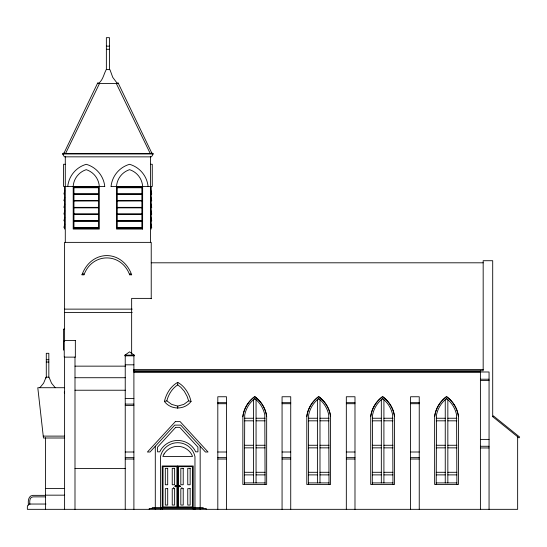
<?xml version="1.0" encoding="UTF-8"?>
<svg xmlns="http://www.w3.org/2000/svg" width="547" height="547" viewBox="0 0 547 547"><rect width="100%" height="100%" fill="white"/><g stroke="black" fill="none" stroke-linecap="round" stroke-linejoin="round"><path stroke-width="0.82" d="M65.64 153.406L99.383 83.753L98.898 83.171L97.639 83.069L63.862 153.406M97.639 83.069L97.776 83.411M242.861 416.629C243.716 408.643 248.338 401.341 254.758 396.609C261.179 401.341 265.801 408.643 266.662 416.629L266.662 484.478L242.861 484.478L242.861 416.629A29.059 29.059 0 0 1 254.758 396.609A29.059 29.059 0 0 1 266.662 416.629M306.792 416.629C307.646 408.643 312.269 401.341 318.689 396.609C325.109 401.341 329.732 408.643 330.593 416.629L330.593 484.478L306.792 484.478L306.792 416.629A29.059 29.059 0 0 1 318.689 396.609A29.059 29.059 0 0 1 330.593 416.629M370.716 416.629C371.577 408.643 376.199 401.341 382.62 396.609C389.04 401.341 393.662 408.643 394.524 416.629L394.524 484.478L370.716 484.478L370.716 416.629A29.059 29.059 0 0 1 382.62 396.609A29.059 29.059 0 0 1 394.524 416.629M434.646 416.629C435.508 408.643 440.13 401.341 446.55 396.609C452.971 401.341 457.593 408.643 458.448 416.629L458.448 484.478L434.646 484.478L434.646 416.629A29.059 29.059 0 0 1 446.55 396.609A29.059 29.059 0 0 1 458.448 416.629M39.869 387.714L43.596 383.18L46.064 377.273A1.436 1.053 90 0 1 46.29 377.184L48.827 377.184A1.436 1.053 -90 0 1 49.059 377.273L51.527 383.18L55.247 387.714M164.408 401.471C166.179 393.744 170.65 386.271 177.727 382.36C184.811 386.271 189.276 393.744 191.047 401.471C184.489 410.141 170.965 410.141 164.408 401.471L166.828 400.848C168.483 394.524 172.114 388.452 177.727 384.903L177.727 382.36M64.772 190.773L63.896 193.987L64.567 194.164M64.772 197.467L63.896 200.681L64.567 200.858M64.772 204.154L63.896 207.368L64.567 207.545M64.772 210.841L63.896 214.055L64.567 214.233M64.772 217.535L63.896 220.749L64.567 220.926M64.772 224.222L63.896 227.436L64.567 227.614M129.673 274.799L130.09 273.657L131.683 274.799L129.673 274.799C121.304 252.283 92.347 252.283 83.971 274.799L81.961 274.799C91.445 249.193 122.207 249.193 131.683 274.799M152.757 154.562L153.133 153.406L62.693 153.406L63.062 154.562M492.703 416.67L493.353 415.864L519.65 437.067L519 437.873L492.703 416.67L492.703 260.714L483.172 260.714L483.172 370.729L133.352 370.729M151.957 153.406L118.186 83.069L116.928 83.171L116.436 83.753L150.186 153.406M63.725 153.064L65.332 153.406M177.727 384.903L180.763 387.208L184.284 391.269L187.06 396.267L188.633 400.848L183.847 404.37L177.727 406.106L171.608 404.37L166.828 400.848M179.108 486.03L179.491 485.681M181.631 487.903L182.014 487.562M117.892 83.534L118.186 83.069M150.487 153.406L152.1 153.064M124.969 355.133L129.571 351.844L134.165 355.133L134.165 355.823L124.969 355.823L124.969 355.133L134.165 355.133M81.961 274.799L83.561 273.657L83.971 274.799M106.364 69.407C103.821 73.701 103.144 80.06 98.508 83.411L117.311 83.411L112.764 77.38L109.974 69.722L106.364 69.407L106.364 37.668L109.462 37.668L109.462 69.407M64.601 393.067L64.252 392.185L64.601 391.891M106.364 46.16L109.462 46.16M106.364 49.278L109.462 49.278M62.693 153.974L153.133 153.974M65.291 164.264L63.555 164.264L63.555 186.452L104.723 186.452M150.534 164.264L152.264 164.264L152.264 186.452L111.103 186.452M73.954 187.559L98.556 187.559M117.263 187.559L141.871 187.559M73.954 187.737L98.556 187.737M117.263 187.737L141.871 187.737M73.954 193.987L98.556 193.987M117.263 193.987L141.871 193.987M73.954 194.164L98.556 194.164M117.263 194.164L141.871 194.164M73.954 194.253L98.556 194.253M117.263 194.253L141.871 194.253M73.954 200.681L98.556 200.681M117.263 200.681L141.871 200.681M73.954 200.94L98.556 200.858M117.263 200.94L141.871 200.858M73.954 207.368L98.556 207.368M117.263 207.368L141.871 207.368M73.954 207.545L98.556 207.545M117.263 207.545L141.871 207.545M73.954 207.628L98.556 207.628M117.263 207.628L141.871 207.628M73.954 207.805L98.556 207.805M117.263 207.805L141.871 207.805M73.954 214.055L98.556 214.055M117.263 214.055L141.871 214.055M73.954 214.233L98.556 214.233M117.263 214.233L141.871 214.233M73.954 214.315L98.556 214.315M117.263 214.315L141.871 214.315M73.954 220.749L98.556 220.749M117.263 220.749L141.871 220.749M73.954 220.926L98.556 220.926M117.263 220.926L141.871 220.926M73.954 221.009L98.556 221.009M117.263 221.009L141.871 221.009M73.954 227.436L98.556 227.436M117.263 227.436L141.871 227.436M73.954 227.614L98.556 227.614M117.263 227.614L141.871 227.614M151.225 262.806L483.172 262.806M151.225 298.382L131.649 298.382L131.649 354.278M64.601 309.13L132.21 309.13M64.601 312.405L132.21 312.405M63.561 329.198L64.601 329.171M46.29 359.7L48.827 359.7M46.29 362.046L48.827 362.046M125.236 364.822L133.899 364.822M74.994 366.148L125.359 366.148M133.352 369.526L483.172 369.526M133.899 371.604L480.403 371.604M480.403 371.987L489.059 371.987L489.059 509.332M133.899 372.343L480.403 372.343M74.994 377.724L125.359 377.724M45.681 377.833L46.29 377.833M480.403 379.215L489.059 379.215M480.403 380.48L489.059 380.48M64.601 387.714L37.791 387.714L43.459 438.003L64.601 438.003M74.994 390.23L125.359 390.23M125.236 398.476L133.899 398.476M217.809 402.674L226.472 402.674M282.067 402.674L290.731 402.674M346.326 402.674L354.989 402.674M410.578 402.674L419.241 402.674M217.809 403.713L226.472 403.713M282.067 403.713L290.731 403.713M346.326 403.713L354.989 403.713M410.578 403.713L419.241 403.713M125.236 404.11L133.899 404.11M125.236 405.491L133.899 405.491M244.434 418.243L253.466 418.243M256.058 418.243L265.09 418.243M308.364 418.243L317.397 418.243M319.988 418.243L329.02 418.243M372.295 418.243L381.327 418.243M383.912 418.243L392.944 418.243M436.219 418.243L445.251 418.243M447.843 418.243L456.875 418.243M244.434 420.828L253.466 420.828M256.058 420.828L265.09 420.828M308.364 420.828L317.397 420.828M319.988 420.828L329.02 420.828M372.295 420.828L381.327 420.828M383.912 420.828L392.944 420.828M436.219 420.828L445.251 420.828M447.843 420.828L456.875 420.828M43.247 436.116L64.601 436.116M480.403 439.398L489.059 439.398M244.434 445.265L253.466 445.265M256.058 445.265L265.09 445.265M308.364 445.265L317.397 445.265M319.988 445.265L329.02 445.265M372.295 445.265L381.327 445.265M383.912 445.265L392.944 445.265M436.219 445.265L445.251 445.265M447.843 445.265L456.875 445.265M480.403 446.27L489.059 446.27M244.434 447.856L253.466 447.856M256.058 447.856L265.09 447.856M308.364 447.856L317.397 447.856M319.988 447.856L329.02 447.856M372.295 447.856L381.327 447.856M383.912 447.856L392.944 447.856M436.219 447.856L445.251 447.856M447.843 447.856L456.875 447.856M480.403 447.959L489.059 447.959M125.236 452.007L133.899 452.007M217.809 452.007L226.472 452.007M282.067 452.007L290.731 452.007M346.326 452.007L354.989 452.007M410.578 452.007L419.241 452.007M125.236 457.641L133.899 457.641M217.809 457.641L226.472 457.641M282.067 457.641L290.731 457.641M346.326 457.641L354.989 457.641M410.578 457.641L419.241 457.641M125.236 459.029L133.899 459.029M217.809 459.029L226.472 459.029M282.067 459.029L290.731 459.029M346.326 459.029L354.989 459.029M410.578 459.029L419.241 459.029M74.994 468.567L125.359 468.567M244.434 472.293L253.466 472.293M256.058 472.293L265.09 472.293M308.364 472.293L317.397 472.293M319.988 472.293L329.02 472.293M372.295 472.293L381.327 472.293M383.912 472.293L392.944 472.293M436.219 472.293L445.251 472.293M447.843 472.293L456.875 472.293M244.434 474.885L253.466 474.885M256.058 474.885L265.09 474.885M308.364 474.885L317.397 474.885M319.988 474.885L329.02 474.885M372.295 474.885L381.327 474.885M383.912 474.885L392.944 474.885M436.219 474.885L445.251 474.885M447.843 474.885L456.875 474.885M244.434 482.905L265.09 482.905M308.364 482.905L329.02 482.905M372.295 482.905L392.944 482.905M436.219 482.905L456.875 482.905M45.545 488.416L64.601 488.416M45.545 495.165L64.601 495.165M45.545 495.356L32.936 495.356C28.123 495.493 27.897 501.797 28.519 505.209M45.545 496.867L32.984 496.867C29.312 496.984 29.572 501.955 29.907 504.396M45.982 504.04L29.285 504.04L27.883 505.189A3.33 3.33 0 0 0 27.35 507.007L27.35 509.332L517.647 509.332L517.647 436.786M188.633 400.848L191.047 401.471M175.97 485.681L176.353 486.03M173.447 487.562L173.83 487.903M150.664 189.973L151.751 193.987L151.081 194.164L150.644 192.558M150.664 196.66L151.751 200.681L151.081 200.858L150.644 199.252M150.664 203.347L151.751 207.368L151.081 207.545L150.644 205.939M150.664 210.041L151.751 214.055L151.081 214.233L150.644 212.626M150.664 216.728L151.751 220.749L151.081 220.926L150.644 219.32M150.664 223.415L151.751 227.436L151.081 227.614L150.644 226.007M480.403 370.483L480.403 509.332M456.875 484.478L456.588 414.961A27.487 27.487 0 0 0 447.125 399.043L446.55 398.599L445.969 399.043A27.487 27.487 0 0 0 436.506 414.961L436.219 484.478M447.843 482.905L447.843 399.679L446.55 398.599L445.251 399.679L445.251 482.905M419.241 509.332L419.241 396.753L410.578 396.753L410.578 509.332M392.944 484.478L392.657 414.961A27.487 27.487 0 0 0 383.201 399.043L382.62 398.599L382.038 399.043A27.487 27.487 0 0 0 372.575 414.961L372.295 484.478M383.912 482.905L383.912 399.679L382.62 398.599L381.327 399.679L381.327 482.905M354.989 509.332L354.989 396.753L346.326 396.753L346.326 509.332M329.02 484.478L328.733 414.961A27.487 27.487 0 0 0 319.27 399.043L318.689 398.599L318.115 399.043A27.487 27.487 0 0 0 308.652 414.961L308.364 484.478M319.988 482.905L319.988 399.679L318.689 398.599L317.397 399.679L317.397 482.905M290.731 509.332L290.731 396.753L282.067 396.753L282.067 509.332M265.09 484.478L264.803 414.961A27.487 27.487 0 0 0 255.34 399.043L254.758 398.599L254.184 399.043A27.487 27.487 0 0 0 244.721 414.961L244.434 484.478M256.058 482.905L256.058 399.679L254.758 398.599L253.466 399.679L253.466 482.905M226.472 509.332L226.472 396.753L217.809 396.753L217.809 509.332M206.226 509.332L206.226 508.464L149.228 508.464L149.228 509.332M203.197 508.464L203.197 507.595L152.257 507.595L152.257 508.464M200.168 446.263L200.168 509.332M194.964 509.332L194.964 456.56A17.648 17.648 0 0 0 160.49 456.56L160.49 509.332M193.241 509.332L193.241 465.982L162.213 465.982L162.213 509.332M177.727 406.106L177.727 408.294M177.727 465.982L177.727 507.595M155.293 446.263L155.293 509.332M151.225 186.452L151.225 229.056M151.225 298.73L151.225 242.369L64.601 242.369L64.601 341.307M150.534 156.709L150.534 242.369M133.899 355.133L133.899 509.332M125.236 355.133L125.236 509.332M74.994 357.013L74.994 509.332M73.209 186.452L73.209 229.056L99.301 229.056L99.301 186.452A18.919 18.919 0 0 0 86.248 169.659A18.919 18.919 0 0 0 73.175 186.452M65.291 156.709L65.291 242.369M64.601 356.876L64.601 509.332M64.423 186.452L64.423 229.056M63.561 329.171L63.561 350.162M48.827 377.184L48.827 353.314L46.29 353.314L46.29 377.184M45.545 437.737L45.545 509.332M148.08 186.445A25.757 25.757 0 0 0 129.557 164.305A25.757 25.757 0 0 0 111.055 186.445M104.764 186.445A25.757 25.757 0 0 0 86.241 164.305A25.757 25.757 0 0 0 67.746 186.445M63.042 154.582A6.01 4.246 -90 0 0 64.608 156.839L151.225 156.866A6.01 4.246 -90 0 0 152.777 154.582M174.951 486.126C175.854 488.341 176.968 484.539 174.951 486.126M175.307 486.201L175.929 486.338L175.307 486.201M179.17 486.126C180.072 488.341 181.187 484.539 179.17 486.126M179.525 486.201L180.148 486.338L179.525 486.201M164.025 454.031L162.869 456.43L192.585 456.43L191.436 454.031A16.068 16.068 0 0 0 164.025 454.031M175.327 421.628L147.423 452.007L150.022 452.007L174.725 425.108L180.736 425.108L205.44 452.007L208.038 452.007L180.134 421.628L175.327 421.628M175.703 427.344L157.529 447.138L157.529 451.836L159.745 451.836A19.904 19.904 0 0 1 195.717 451.836L197.925 451.836L197.925 447.138L179.751 427.344L175.703 427.344M98.556 187.197L73.954 187.197L73.954 228.318L98.556 228.318L98.556 187.197M141.871 187.197L117.263 187.197L117.263 228.318L141.871 228.318L141.871 187.197M142.61 229.056L116.525 229.056L116.525 186.452A18.919 18.919 0 0 1 129.577 169.659A18.919 18.919 0 0 1 142.644 186.452L142.61 229.056M75.342 340.583L64.252 340.583L64.252 357.129L75.342 357.129L75.342 340.583M176.9 466.659L163.04 466.659L163.04 506.919L176.9 506.919L176.9 466.659M192.414 466.659L178.554 466.659L178.554 506.919L192.414 506.919L192.414 466.659M167.703 468.335L165.31 468.335L165.31 484.745L167.703 484.745L167.703 468.335M174.63 468.335L172.237 468.335L172.237 484.745L174.63 484.745L174.63 468.335M183.218 468.335L180.825 468.335L180.825 484.745L183.218 484.745L183.218 468.335M190.151 468.335L187.758 468.335L187.758 484.745L190.151 484.745L190.151 468.335M167.703 488.649L165.31 488.649L165.31 505.059L167.703 505.059L167.703 488.649M174.63 488.649L172.237 488.649L172.237 505.059L174.63 505.059L174.63 488.649M183.218 488.649L180.825 488.649L180.825 505.059L183.218 505.059L183.218 488.649M190.151 488.649L187.758 488.649L187.758 505.059L190.151 505.059L190.151 488.649"/></g></svg>
